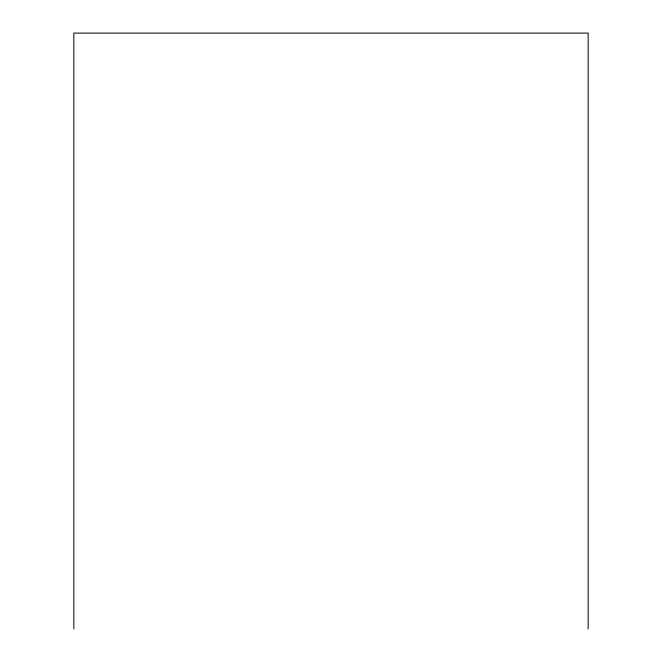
<?xml version="1.0" encoding="UTF-8"?>
<svg xmlns="http://www.w3.org/2000/svg" width="662" height="662" viewBox="0 0 662 662"><rect width="100%" height="100%" fill="white"/><g stroke="black" fill="none" stroke-linecap="round" stroke-linejoin="round"><path stroke-width="0.99" d="M588.162 628.9L588.162 33.1L73.838 33.1L73.838 628.9"/></g></svg>
